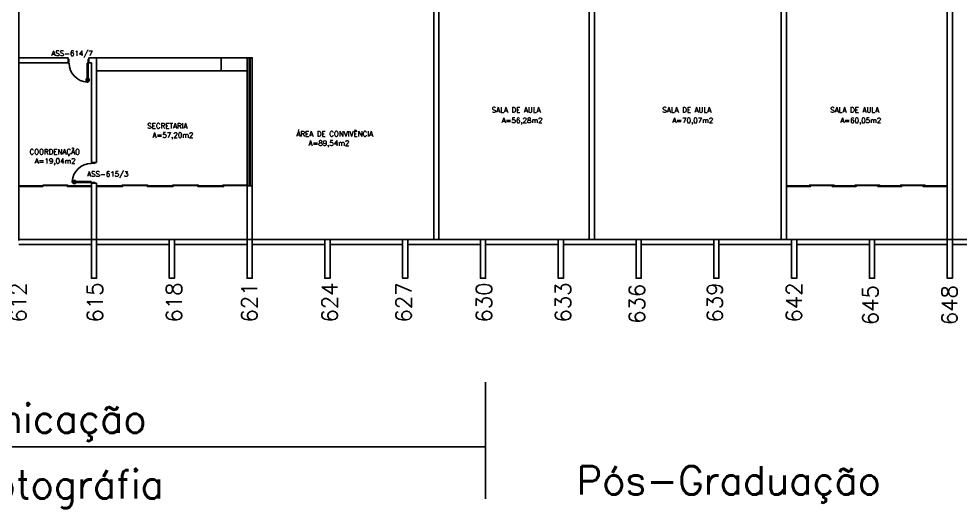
# Model space of a CAD drawing. Extents: x 0 to 244, y -71 to 76.
# Drawn here: x 144.17 to 180.47, y -66.11 to -47.25 of the extents above; entities that cross this region are included whole.
import ezdxf
from ezdxf.enums import TextEntityAlignment as Align

# ---------------------------------------------------------------- set-up
doc = ezdxf.new("R2010")
doc.units = 0
doc.header["$LTSCALE"] = 0.01
doc.header["$MEASUREMENT"] = 0
doc.header["$PDMODE"] = 98
doc.layers.get('0').update_dxf_attribs({"linetype": 'CONTINUOUS'})
doc.layers.get('DEFPOINTS').update_dxf_attribs({"linetype": 'CONTINUOUS'})
for name, color, linetype in [('1', 1, 'CONTINUOUS'), ('ALV', 2, 'CONTINUOUS'), ('ESQ', 1, 'CONTINUOUS'), ('ESTR', 3, 'CONTINUOUS'), ('NOPILAR1', 2, 'CONTINUOUS'), ('PISO', 1, 'CONTINUOUS'), ('TEXTO', 2, 'CONTINUOUS'), ('TEXTO-ENDEREÇO', 2, 'CONTINUOUS'), ('TXT-END-EXTERNO', 2, 'CONTINUOUS'), ('ÁREA', 2, 'CONTINUOUS')]:
    doc.layers.add(name, color=color, linetype=linetype)
doc.layers.get('0').freeze()
doc.styles.add('1', font='romans.shx')
doc.styles.add('NOPILAR', font='simplex.shx', dxfattribs={"height": 0.6})
doc.styles.add('UNB-100', font='simplex.shx', dxfattribs={"height": 0.2})
doc.styles.add('UNB-100-1', font='simplex.shx', dxfattribs={"height": 0.2})
doc.dimstyles.new('1-600', dxfattribs={"dimtxt": 1.1, "dimasz": 2.5, "dimexe": 2, "dimexo": 4, "dimgap": 0.2, "dimtad": 1, "dimdec": 0, "dimzin": 4, "dimdsep": 46, "dimlunit": 6, "dimtxsty": '1', "dimblk1": 'NONE', "dimblk2": 'NONE', "dimsah": 1, "dimcen": 0, "dimclrd": 2, "dimclre": 2, "dimclrt": 2, "dimadec": 0, "dimazin": 0, "dimtfac": 1, "dimtdec": 0, "dimtmove": 2, "dimatfit": 3, "dimldrblk": 'NONE', "dimfxl": 1, "dimtolj": 1, "dimtzin": 0, "dimarcsym": 0})

# ---------------------------------------------------------------- blocks, each defined once
blk = doc.blocks.new('PILAR-SSN')
blk.add_lwpolyline([(0.197, -72.467), (0.197, -73.967), (-0.003, -73.967), (-0.003, -72.467)], close=True)
blk = doc.blocks.new('*D59')
at = {"color": 2, "linetype": 'ByBlock', "transparency": 16777216}
for p, q in [((166.318, 452.996), (166.318, 448.496)), ((172.318, 452.996), (172.318, 448.496)), ((172.318, 450.496), (166.318, 450.496))]:
    blk.add_line(p, q, dxfattribs=at)
at = {"layer": 'DEFPOINTS', "color": 0, "linetype": 'ByBlock', "transparency": 16777216}
for p in [(166.318, 456.996), (172.318, 456.996), (166.318, 450.496)]:
    blk.add_point(p, dxfattribs=at)
at = {"color": 2, "linetype": 'ByBlock', "transparency": 16777216, "insert": (169.318, 451.246), "char_height": 1.1, "attachment_point": 5, "style": '1'}
blk.add_mtext('\\A1;CPCE', dxfattribs=at)
blk = doc.blocks.new('_NONE')
at = {"color": 0, "linetype": 'ByBlock'}
blk.add_circle((0, 0), 0.25, dxfattribs=at)
blk = doc.blocks.new('*D58')
at = {"color": 2, "linetype": 'ByBlock', "transparency": 16777216}
for p, q in [((148.318, 452.996), (148.318, 448.496)), ((166.318, 452.996), (166.318, 448.496)), ((166.318, 450.496), (148.318, 450.496))]:
    blk.add_line(p, q, dxfattribs=at)
at = {"layer": 'DEFPOINTS', "color": 0, "linetype": 'ByBlock', "transparency": 16777216}
for p in [(148.318, 456.996), (166.318, 456.996), (148.318, 450.496)]:
    blk.add_point(p, dxfattribs=at)
at = {"color": 2, "linetype": 'ByBlock', "transparency": 16777216, "insert": (157.318, 451.429), "char_height": 1.1, "attachment_point": 5, "style": '1'}
blk.add_mtext('\\A1;Comunicação', dxfattribs=at)
blk = doc.blocks.new('*D77')
at = {"layer": 'DEFPOINTS', "color": 0, "transparency": 16777216}
for p in [(126.172, -57.247), (162.172, -57.247), (126.172, -63.747)]:
    blk.add_point(p, dxfattribs=at)
at = {"layer": 'TXT-END-EXTERNO', "color": 2, "lineweight": -2, "transparency": 16777216}
for p, q in [((126.172, -61.247), (126.172, -65.747)), ((162.172, -61.247), (162.172, -65.747)), ((162.172, -63.747), (126.172, -63.747))]:
    blk.add_line(p, q, dxfattribs=at)
at = {"layer": 'TXT-END-EXTERNO', "color": 2, "transparency": 16777216, "insert": (144.172, -62.814), "char_height": 1.1, "attachment_point": 5, "style": '1'}
blk.add_mtext('\\A1;Comunicação', dxfattribs=at)
blk = doc.blocks.new('PD80-SSN')
for p, q in [((-0.777, 0.01), (-0.777, -0.03)), ((-0.777, 0.01), (-0.687, 0.01)), ((-0.687, 0), (-0.687, 0.01)), ((-0.075, 0), (0.075, 0)), ((-0.075, 0), (-0.075, -0.02)), ((0.075, -0.03), (0.075, 0)), ((-0.817, -0.065), (-0.817, -0.03)), ((-0.085, -0.03), (-0.817, -0.03)), ((-0.085, -0.065), (-0.817, -0.065)), ((-0.777, -0.105), (-0.777, -0.065)), ((-0.777, -0.105), (-0.687, -0.105)), ((-0.767, 0), (-0.767, -0.03)), ((-0.767, 0), (-0.687, 0)), ((-0.767, -0.095), (-0.767, -0.065)), ((-0.767, -0.095), (-0.687, -0.095)), ((-0.687, -0.095), (-0.687, -0.105)), ((-0.085, -0.03), (-0.085, -0.065)), ((-0.075, -0.02), (-0.04, -0.02)), ((-0.04, -0.03), (-0.04, -0.02)), ((-0.04, -0.03), (0.075, -0.03)), ((-0.075, -0.781), (-0.04, -0.781)), ((-0.075, -0.801), (-0.075, -0.781)), ((-0.075, -0.801), (0.075, -0.801)), ((-0.075, -0.802), (0.075, -0.802)), ((-0.04, -0.771), (0.075, -0.771)), ((-0.04, -0.771), (-0.04, -0.781)), ((0.075, -0.771), (0.075, -0.801))]:
    blk.add_line(p, q)
blk.add_arc((-0.085, -0.03), 0.731, 182.6571, 270)

msp = doc.modelspace()

# ---------------------------------------------------------------- linework, layer by layer
at = {"layer": '1'}
msp.add_lwpolyline([(152.972, -48.747), (153.172, -48.747), (153.172, -53.687), (152.972, -53.687), (152.972, -48.747)], dxfattribs=at)
at = {"layer": 'ALV'}
for p, q in [((179.972, -55.747), (179.972, -37.957)), ((180.172, -55.747), (180.172, -37.957)), ((144.172, -45.897), (144.172, -55.791)), ((160.172, -55.747), (160.172, -45.747)), ((160.372, -55.747), (160.372, -45.897)), ((166.172, -55.747), (166.172, -45.897)), ((166.372, -55.747), (166.372, -45.897)), ((173.572, -55.747), (173.572, -46.747)), ((173.772, -55.747), (173.772, -46.747)), ((144.172, -48.747), (146.071, -48.747)), ((144.172, -48.947), (146.071, -48.947)), ((146.071, -48.947), (146.071, -48.747)), ((146.872, -48.947), (146.872, -48.747)), ((146.872, -48.747), (147.172, -48.747)), ((146.972, -48.947), (146.872, -48.947)), ((146.872, -48.947), (146.972, -48.947)), ((146.972, -48.947), (146.972, -52.785)), ((147.172, -48.747), (147.172, -52.785)), ((147.172, -48.747), (152.972, -48.747)), ((151.972, -48.747), (151.972, -49.247)), ((147.172, -49.247), (152.972, -49.247)), ((146.972, -52.785), (147.172, -52.785)), ((146.972, -53.587), (146.972, -53.687)), ((146.972, -53.587), (147.172, -53.587)), ((146.972, -53.587), (146.972, -55.747)), ((147.172, -53.587), (147.172, -53.687)), ((147.172, -53.587), (147.172, -55.747)), ((152.972, -53.687), (152.972, -55.747)), ((152.972, -53.687), (153.172, -53.687)), ((153.172, -53.687), (153.172, -55.747)), ((144.172, -55.747), (146.972, -55.747)), ((147.172, -55.747), (149.972, -55.747)), ((150.172, -55.747), (152.972, -55.747)), ((153.172, -55.747), (155.972, -55.747)), ((156.172, -55.747), (158.972, -55.747)), ((159.172, -55.747), (161.972, -55.747)), ((162.172, -55.747), (164.972, -55.747)), ((165.172, -55.747), (167.972, -55.747)), ((168.172, -55.747), (170.972, -55.747)), ((171.172, -55.747), (173.972, -55.747)), ((174.172, -55.747), (176.972, -55.747)), ((177.172, -55.747), (179.972, -55.747)), ((180.172, -55.747), (182.972, -55.747)), ((144.172, -55.947), (146.972, -55.947)), ((147.172, -55.947), (149.972, -55.947)), ((150.172, -55.947), (152.972, -55.947)), ((153.172, -55.947), (155.972, -55.947)), ((156.172, -55.947), (158.972, -55.947)), ((159.172, -55.947), (161.972, -55.947)), ((162.172, -55.947), (164.972, -55.947)), ((165.172, -55.947), (167.972, -55.947)), ((168.172, -55.947), (170.972, -55.947)), ((171.172, -55.947), (173.972, -55.947)), ((174.172, -55.947), (176.972, -55.947)), ((177.172, -55.947), (179.972, -55.947)), ((180.172, -55.947), (182.972, -55.947))]:
    msp.add_line(p, q, dxfattribs=at)
at = {"layer": 'ALV', "color": 1}
msp.add_lwpolyline([(151.972, -48.747), (151.972, -49.247), (152.972, -49.247), (152.972, -48.747), (151.972, -48.747)], dxfattribs=at)
at = {"layer": 'ALV'}
msp.add_lwpolyline([(153.057, -48.747), (153.087, -48.747), (153.087, -53.687), (153.057, -53.687)], close=True, dxfattribs=at)
at = {"layer": 'PISO'}
for points in [[(144.172, -53.687), (145.102, -53.687), (145.102, -53.707), (144.172, -53.707)], [(145.092, -53.655), (146.052, -53.655), (146.052, -53.675), (145.092, -53.675)], [(146.042, -53.687), (146.972, -53.687), (146.972, -53.707), (146.042, -53.707)], [(147.172, -53.687), (148.172, -53.687), (148.172, -53.707), (147.172, -53.707)], [(148.146, -53.657), (149.146, -53.657), (149.146, -53.677), (148.146, -53.677)], [(149.122, -53.687), (150.122, -53.687), (150.122, -53.707), (149.122, -53.707)], [(150.097, -53.657), (151.097, -53.657), (151.097, -53.677), (150.097, -53.677)], [(151.072, -53.687), (152.072, -53.687), (152.072, -53.707), (151.072, -53.707)], [(173.772, -53.687), (174.702, -53.687), (174.702, -53.707), (173.772, -53.707)], [(174.643, -53.655), (175.603, -53.655), (175.603, -53.675), (174.643, -53.675)], [(175.532, -53.687), (176.462, -53.687), (176.462, -53.707), (175.532, -53.707)], [(176.404, -53.655), (177.364, -53.655), (177.364, -53.675), (176.404, -53.675)], [(177.292, -53.687), (178.222, -53.687), (178.222, -53.707), (177.292, -53.707)], [(178.153, -53.655), (179.113, -53.655), (179.113, -53.675), (178.153, -53.675)], [(179.042, -53.687), (179.972, -53.687), (179.972, -53.707), (179.042, -53.707)]]:
    msp.add_lwpolyline(points, close=True, dxfattribs=at)
msp.add_lwpolyline([(152.972, -53.677), (152.05, -53.677), (152.05, -53.657), (152.972, -53.657)], dxfattribs=at)

# ---------------------------------------------------------------- block references
at = {"layer": 'ESQ', "xscale": -1}
for p, rotation in [((146.872, -48.872), 270), ((147.047, -53.587), 180)]:
    msp.add_blockref('PD80-SSN', p, dxfattribs=dict(at, rotation=rotation))
at = {"layer": 'ESTR'}
for p in [(146.975, 16.72), (149.975, 16.72), (152.975, 16.72), (155.975, 16.72), (158.975, 16.72), (161.975, 16.72), (164.975, 16.72), (167.975, 16.72), (170.975, 16.72), (173.975, 16.72), (176.975, 16.72), (179.975, 16.72)]:
    msp.add_blockref('PILAR-SSN', p, dxfattribs=at)

# ---------------------------------------------------------------- texts
at = {"layer": 'NOPILAR1', "style": 'NOPILAR'}
for s, p in [('612', (144.46, -58.958)), ('615', (147.41, -58.958)), ('618', (150.46, -58.958)), ('621', (153.36, -58.958)), ('624', (156.46, -58.958)), ('627', (159.31, -58.958)), ('630', (162.41, -58.958)), ('633', (165.46, -58.958)), ('636', (168.31, -59.008)), ('639', (171.31, -58.958)), ('642', (174.36, -58.958)), ('645', (177.31, -59.058)), ('648', (180.36, -59.058))]:
    msp.add_text(s, height=0.6, rotation=90, dxfattribs=at).set_placement(p)
at = {"layer": 'TEXTO', "linetype": 'Continuous', "style": 'UNB-100'}
for s, p in [('SALA DE AULA', (162.407, -50.858)), ('SALA DE AULA', (168.987, -50.858)), ('SALA DE AULA', (175.464, -50.858)), ('SECRETARIA', (149.127, -51.474)), ('ÁREA DE CONVIVÊNCIA', (154.874, -51.783)), ('COORDENAÇÃO', (144.585, -52.471))]:
    msp.add_text(s, height=0.2, dxfattribs=at).set_placement(p)
at = {"layer": 'TEXTO-ENDEREÇO', "style": 'UNB-100-1'}
for s, p in [('ASS-614/7', (145.427, -48.677)), ('ASS-615/3', (146.807, -53.328))]:
    msp.add_text(s, height=0.2, dxfattribs=at).set_placement(p)
at = {"layer": 'TXT-END-EXTERNO', "char_height": 1.1, "attachment_point": 5, "style": '1'}
for s, insert in [('Lab. Fotográfia', (144.132, -65.376)), ('Pós-Graduação', (171.548, -65.195))]:
    msp.add_mtext(s, dxfattribs=dict(at, insert=insert))
at = {"layer": 'ÁREA', "style": 'UNB-100'}
for s, p in [('A=56,28m2', (163.582, -51.261)), ('A=70,07m2', (170.163, -51.261)), ('A=60,05m2', (176.64, -51.261)), ('A=57,20m2', (150.117, -51.829)), ('A=89,54m2', (156.131, -52.138)), ('A=19,04m2', (145.575, -52.826))]:
    msp.add_text(s, height=0.2, dxfattribs=at).set_placement(p, align=Align.CENTER)

# ---------------------------------------------------------------- dimensions: what is measured, and where the dimension line sits
at = {"layer": 'TXT-END-EXTERNO'}
dim = msp.add_aligned_dim(p1=(162.172, -57.247), p2=(126.172, -57.247), distance=6.5, text='Comunicação', dimstyle='1-600', dxfattribs=at)
dim.commit()
dim.dimension.update_dxf_attribs({"geometry": '*D77', "text_midpoint": (144.172, -62.814)})
for p1, p2, text, picture, middle in [((180.172, -57.247), (162.172, -57.247), 'Comunicação', '*D58', (171.172, -62.814)), ((186.172, -57.247), (180.172, -57.247), 'CPCE', '*D59', (183.172, -62.997))]:
    dim = msp.add_aligned_dim(p1=p1, p2=p2, distance=6.5, text=text, dimstyle='1-600', dxfattribs=at)
    dim.commit()
    dim.dimension.update_dxf_attribs({"geometry": picture, "text_midpoint": middle, "insert": (13.854, -514.243)})

doc.saveas('drawing.dxf')
